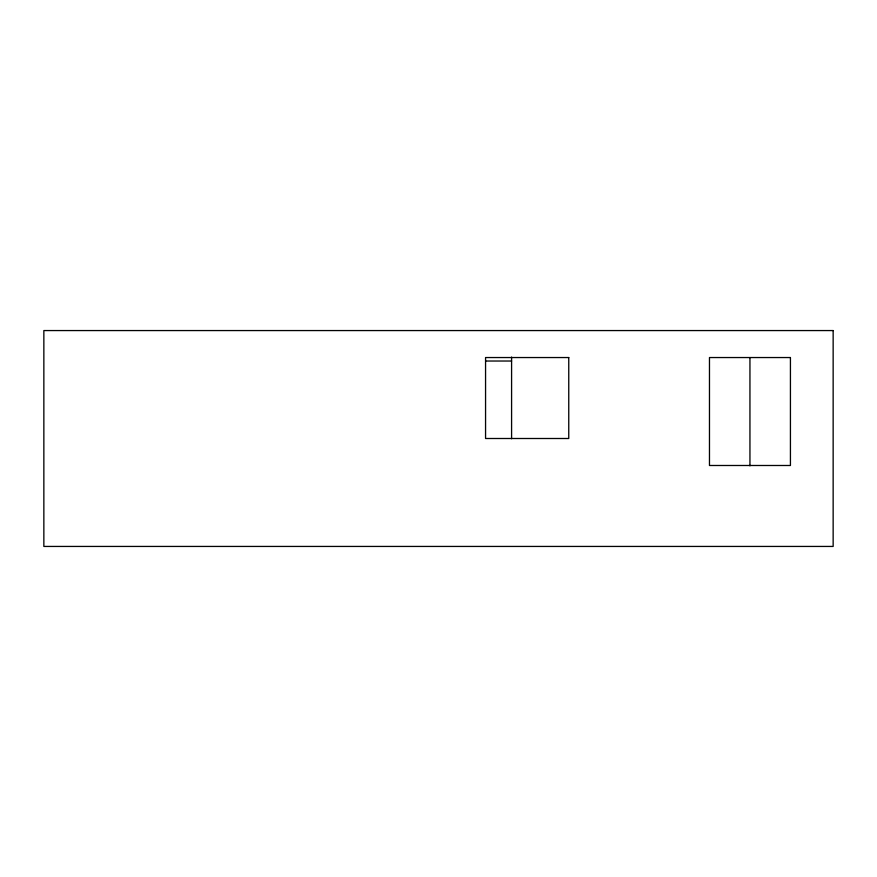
<?xml version="1.0" encoding="UTF-8"?>
<svg xmlns="http://www.w3.org/2000/svg" width="877" height="877" viewBox="0 0 877 877"><rect width="100%" height="100%" fill="white"/><g stroke="black" fill="none" stroke-linecap="round" stroke-linejoin="round"><path stroke-width="1.32" d="M485.77 361.028L511.587 361.028M749.945 357.893L749.945 465.83M511.587 357.06L511.587 438.741M833.15 330.563L43.85 330.563L43.85 546.437L833.15 546.437L833.15 330.563M568.756 357.542L485.562 357.542L485.562 438.5L568.756 438.5L568.756 357.542M790.429 357.542L709.471 357.542L709.471 465.49L790.429 465.49L790.429 357.542"/></g></svg>
